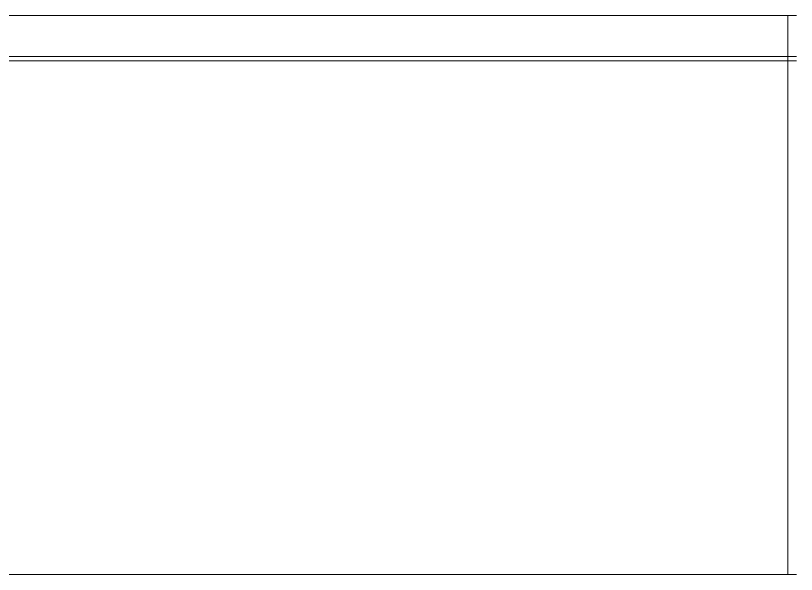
# Model space of a CAD drawing. Header units: millimetres. Extents: x -10.6 to 21.1, y -25.4 to 28.4.
# Drawn here: x 18.751 to 19.65, y 3.231 to 3.875 of the extents above; entities that cross this region are included whole.
import ezdxf

# ---------------------------------------------------------------- set-up
doc = ezdxf.new("R2010")
doc.units = ezdxf.units.MM
doc.layers.add('A-FURN', color=1, linetype='Continuous', lineweight=15)

msp = doc.modelspace()

# ---------------------------------------------------------------- linework, layer by layer
at = {"layer": 'A-FURN'}
for p, q in [((17.91, 3.87513), (19.65, 3.87513)), ((19.64, 3.87513), (19.64, 3.23108)), ((17.91, 3.82808), (19.65, 3.82808)), ((17.91, 3.82308), (19.65, 3.82308)), ((17.91, 3.23108), (19.65, 3.23108))]:
    msp.add_line(p, q, dxfattribs=at)

doc.saveas('drawing.dxf')
